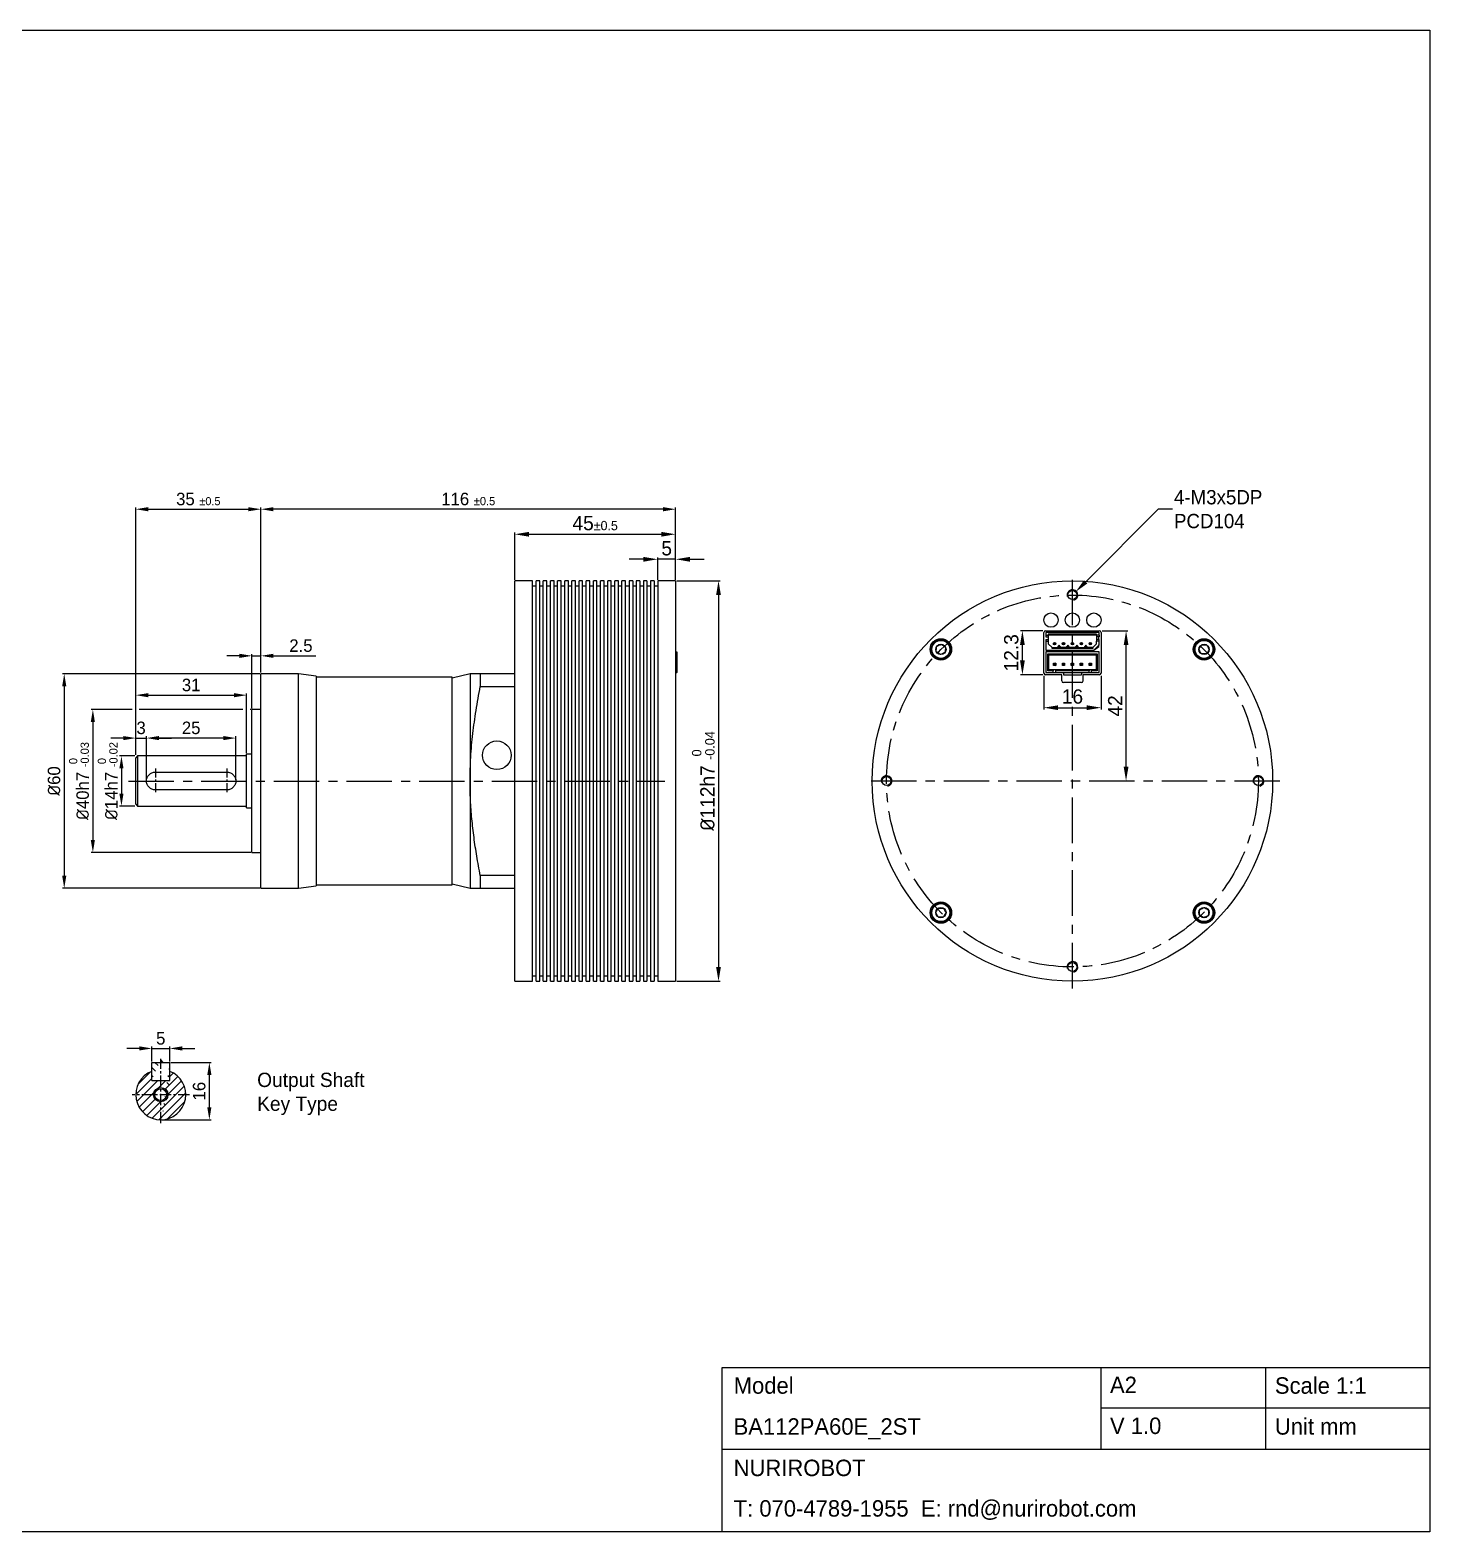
# Model space of a CAD drawing. Header units: millimetres. Extents: x 0 to 594, y 0 to 420.
# Drawn here: x 202.4 to 594, y 0 to 420 of the extents above; entities that cross this region are included whole.
import ezdxf

# ---------------------------------------------------------------- set-up
doc = ezdxf.new("R2010")
doc.units = ezdxf.units.MM
doc.header["$PDSIZE"] = -1
doc.linetypes.add('CENTERX2', pattern=[20.32, 12.7, -2.54, 2.54, -2.54])
doc.layers.add('외형선', color=7, linetype='Continuous', lineweight=25)
for name, color, linetype in [('중심선', 1, 'CENTERX2'), ('치수', 4, 'Continuous'), ('치수선', 3, 'Continuous')]:
    doc.layers.add(name, color=color, linetype=linetype)
doc.styles.add('누리로봇 문자스타일_20230829', font='GOTHIC.TTF')
doc.dimstyles.new('A2기본 치수스타일', dxfattribs={"dimtxt": 4, "dimasz": 4, "dimexe": 0.5, "dimexo": 0.3, "dimgap": 1, "dimtad": 1, "dimtoh": 1, "dimdec": 1, "dimzin": 12, "dimdsep": 46, "dimtxsty": '누리로봇 문자스타일_20230829', "dimcen": 0.09, "dimclrd": 3, "dimclre": 3, "dimclrt": 3, "dimadec": 0, "dimazin": 3, "dimtm": 1e-09, "dimtfac": 1, "dimtdec": 1, "dimtofl": 0, "dimtmove": 0, "dimatfit": 3, "dimfxl": 1, "dimfrac": 2, "dimarcsym": 0})
doc.dimstyles.new('A2지시선 치수스타일', dxfattribs={"dimtxt": 4, "dimasz": 4, "dimexe": 0.5, "dimexo": 0.3, "dimgap": 0.396875, "dimtad": 0, "dimtih": 1, "dimtoh": 1, "dimdec": 1, "dimzin": 12, "dimdsep": 46, "dimtxsty": '누리로봇 문자스타일_20230829', "dimcen": 0.09, "dimclrd": 3, "dimclre": 3, "dimclrt": 3, "dimadec": 0, "dimazin": 3, "dimtm": 1e-09, "dimtfac": 1, "dimtdec": 1, "dimtofl": 0, "dimtmove": 0, "dimatfit": 3, "dimfxl": 1, "dimfrac": 2, "dimarcsym": 0})
doc.dimstyles.new('A3기본 치수스타일', dxfattribs={"dimtxt": 4, "dimasz": 4, "dimexe": 0.5, "dimexo": 0.3, "dimgap": 1, "dimtad": 1, "dimtoh": 1, "dimdec": 1, "dimzin": 12, "dimdsep": 46, "dimtxsty": '누리로봇 문자스타일_20230829', "dimcen": 0.09, "dimclrd": 3, "dimclre": 3, "dimclrt": 3, "dimadec": 0, "dimazin": 3, "dimtm": 1e-09, "dimtfac": 1, "dimtdec": 1, "dimtofl": 0, "dimtmove": 0, "dimatfit": 3, "dimfxl": 1, "dimfrac": 2, "dimarcsym": 0})
doc.dimstyles.new('A3치수선 초과 치수스타일', dxfattribs={"dimtxt": 4, "dimasz": 4, "dimexe": 0.5, "dimexo": 0.3, "dimgap": 1, "dimtad": 1, "dimdec": 1, "dimzin": 12, "dimdsep": 46, "dimtxsty": '누리로봇 문자스타일_20230829', "dimcen": 0.09, "dimclrd": 3, "dimclre": 3, "dimclrt": 3, "dimadec": 0, "dimazin": 3, "dimtm": 1e-09, "dimtfac": 1, "dimtdec": 1, "dimtofl": 0, "dimtmove": 0, "dimatfit": 3, "dimfxl": 1, "dimfrac": 2, "dimarcsym": 0})

# ---------------------------------------------------------------- blocks, each defined once
blk = doc.blocks.new('*D32')
at = {"layer": 'Defpoints', "color": 0}
for p in [(502, 252), (509, 252), (511.18, 210)]:
    blk.add_point(p, dxfattribs=at)
at = {"layer": '치수', "color": 3, "lineweight": -2}
for p, q in [((502.3, 252), (509.5, 252)), ((509, 214), (509, 248)), ((510.88, 210), (508.5, 210))]:
    blk.add_line(p, q, dxfattribs=at)
at = {"layer": '치수', "color": 3}
for points in [[(508.33, 248), (509.67, 248), (509, 252)], [(508.33, 214), (509.67, 214), (509, 210)]]:
    blk.add_solid(points, dxfattribs=at)
at = {"layer": '치수', "color": 3, "insert": (505.95, 231), "char_height": 4, "attachment_point": 5, "rotation": 90, "style": '누리로봇 문자스타일_20230829'}
blk.add_mtext('42', dxfattribs=at)
blk = doc.blocks.new('*D33')
at = {"layer": 'Defpoints', "color": 0}
for p in [(486, 239.7), (502, 239.7), (502, 230.5)]:
    blk.add_point(p, dxfattribs=at)
at = {"layer": '치수', "color": 3, "lineweight": -2}
for p, q in [((486, 239.4), (486, 230)), ((502, 239.4), (502, 230)), ((490, 230.5), (498, 230.5))]:
    blk.add_line(p, q, dxfattribs=at)
at = {"layer": '치수', "color": 3}
for points in [[(490, 231.17), (490, 229.83), (486, 230.5)], [(498, 231.17), (498, 229.83), (502, 230.5)]]:
    blk.add_solid(points, dxfattribs=at)
at = {"layer": '치수', "color": 3, "insert": (494, 233.6), "char_height": 4, "attachment_point": 5, "style": '누리로봇 문자스타일_20230829'}
blk.add_mtext('16', dxfattribs=at)
blk = doc.blocks.new('*D34')
at = {"layer": 'Defpoints', "color": 0}
for p in [(480, 252), (485.98, 252), (486, 239.7)]:
    blk.add_point(p, dxfattribs=at)
at = {"layer": '치수', "color": 3, "lineweight": -2}
for p, q in [((485.68, 252), (479.5, 252)), ((480, 243.7), (480, 248)), ((485.7, 239.7), (479.5, 239.7))]:
    blk.add_line(p, q, dxfattribs=at)
at = {"layer": '치수', "color": 3}
for points in [[(479.33, 248), (480.67, 248), (480, 252)], [(479.33, 243.7), (480.67, 243.7), (480, 239.7)]]:
    blk.add_solid(points, dxfattribs=at)
at = {"layer": '치수', "color": 3, "insert": (476.9, 245.85), "char_height": 4, "attachment_point": 5, "rotation": 90, "style": '누리로봇 문자스타일_20230829'}
blk.add_mtext('12.3', dxfattribs=at)
blk = doc.blocks.new('*D35')
at = {"color": 3, "lineweight": -2}
for p, q in [((518, 286), (497.71, 265.71)), ((522, 286), (518, 286)), ((493.91, 262), (494.09, 262)), ((494, 261.91), (494, 262.09))]:
    blk.add_line(p, q, dxfattribs=at)
at = {"color": 3}
blk.add_solid([(497.24, 266.18), (498.18, 265.24), (494.88, 262.88)], dxfattribs=at)
at = {"layer": 'Defpoints', "color": 0}
for p in [(493.12, 261.12), (494.88, 262.88)]:
    blk.add_point(p, dxfattribs=at)
at = {"color": 3, "insert": (522.4, 286), "char_height": 4, "attachment_point": 4, "style": '누리로봇 문자스타일_20230829'}
blk.add_mtext('{\\fPMingLiU|b0|i0|c129|p0;4-M3x5DP\\PPCD104}', dxfattribs=at)
blk = doc.blocks.new('*D36')
at = {"layer": 'Defpoints', "color": 0}
for p in [(267, 286), (383, 266), (267, 240)]:
    blk.add_point(p, dxfattribs=at)
at = {"layer": '치수', "color": 3, "lineweight": -2}
for p, q in [((267, 240.3), (267, 286.5)), ((379.5, 286), (270.5, 286)), ((383, 266.3), (383, 286.5))]:
    blk.add_line(p, q, dxfattribs=at)
at = {"layer": '치수', "color": 3}
for points in [[(270.5, 286.58), (270.5, 285.42), (267, 286)], [(379.5, 286.58), (379.5, 285.42), (383, 286)]]:
    blk.add_solid(points, dxfattribs=at)
at = {"layer": '치수', "color": 3, "insert": (325, 288.84), "char_height": 3.5, "attachment_point": 5, "style": '누리로봇 문자스타일_20230829'}
blk.add_mtext('116 {\\H0.66x;%%P0.5}', dxfattribs=at)
blk = doc.blocks.new('*D37')
at = {"layer": 'Defpoints', "color": 0}
for p in [(383, 279), (338, 266), (383, 266)]:
    blk.add_point(p, dxfattribs=at)
at = {"layer": '치수', "color": 3, "lineweight": -2}
for p, q in [((338, 266.3), (338, 279.5)), ((342, 279), (379, 279)), ((383, 266.3), (383, 279.5))]:
    blk.add_line(p, q, dxfattribs=at)
at = {"layer": '치수', "color": 3}
for points in [[(342, 279.67), (342, 278.33), (338, 279)], [(379, 279.67), (379, 278.33), (383, 279)]]:
    blk.add_solid(points, dxfattribs=at)
at = {"layer": '치수', "color": 3, "insert": (360.5, 282.1), "char_height": 4, "attachment_point": 5, "style": '누리로봇 문자스타일_20230829'}
blk.add_mtext('45{\\H0.65x;%%P0.5}', dxfattribs=at)
blk = doc.blocks.new('*D38')
at = {"layer": 'Defpoints', "color": 0}
for p in [(378, 272), (378, 266), (383, 266)]:
    blk.add_point(p, dxfattribs=at)
at = {"layer": '치수', "color": 3, "lineweight": -2}
for p, q in [((374, 272), (370, 272)), ((378, 266.3), (378, 272.5)), ((383, 272), (378, 272)), ((383, 266.3), (383, 272.5)), ((387, 272), (391, 272))]:
    blk.add_line(p, q, dxfattribs=at)
at = {"layer": '치수', "color": 3}
for points in [[(374, 272.67), (374, 271.33), (378, 272)], [(387, 272.67), (387, 271.33), (383, 272)]]:
    blk.add_solid(points, dxfattribs=at)
at = {"layer": '치수', "color": 3, "insert": (380.5, 275.05), "char_height": 4, "attachment_point": 5, "style": '누리로봇 문자스타일_20230829'}
blk.add_mtext('5', dxfattribs=at)
blk = doc.blocks.new('*D39')
at = {"color": 3, "lineweight": -2}
for p, q in [((383.3, 266), (395.5, 266)), ((395, 262), (395, 158)), ((383.3, 154), (395.5, 154))]:
    blk.add_line(p, q, dxfattribs=at)
at = {"color": 3}
for points in [[(394.33, 262), (395.67, 262), (395, 266)], [(394.33, 158), (395.67, 158), (395, 154)]]:
    blk.add_solid(points, dxfattribs=at)
at = {"layer": 'Defpoints', "color": 0}
for p in [(383, 266), (383, 154), (395, 154)]:
    blk.add_point(p, dxfattribs=at)
at = {"color": 3, "insert": (390.74, 210), "char_height": 4, "attachment_point": 5, "rotation": 90, "style": '누리로봇 문자스타일_20230829'}
blk.add_mtext('{\\fISOCPEUR|b0|i0|c0|p34;%%C}112h7 {\\H0.66x;\\S 0^ -0.04;}', dxfattribs=at)
blk = doc.blocks.new('*D52')
at = {"layer": 'Defpoints', "color": 0}
for p in [(267, 286), (267, 240), (232, 217)]:
    blk.add_point(p, dxfattribs=at)
at = {"layer": '치수', "color": 3, "lineweight": -2}
for p, q in [((232, 217.3), (232, 286.5)), ((235.5, 286), (263.5, 286)), ((267, 240.3), (267, 286.5))]:
    blk.add_line(p, q, dxfattribs=at)
at = {"layer": '치수', "color": 3}
for points in [[(235.5, 286.58), (235.5, 285.42), (232, 286)], [(263.5, 286.58), (263.5, 285.42), (267, 286)]]:
    blk.add_solid(points, dxfattribs=at)
at = {"layer": '치수', "color": 3, "insert": (249.5, 288.84), "char_height": 3.5, "attachment_point": 5, "style": '누리로봇 문자스타일_20230829'}
blk.add_mtext('35 {\\H0.65x;%%P0.5}', dxfattribs=at)
blk = doc.blocks.new('*D48')
at = {"layer": 'Defpoints', "color": 0}
for p in [(241.5, 135.21), (236.5, 131.27), (241.5, 131.27)]:
    blk.add_point(p, dxfattribs=at)
at = {"layer": '치수선', "color": 3, "lineweight": -2}
for p, q in [((233, 135.21), (229.5, 135.21)), ((236.5, 131.57), (236.5, 135.71)), ((236.5, 135.21), (241.5, 135.21)), ((241.5, 131.57), (241.5, 135.71)), ((245, 135.21), (248.5, 135.21))]:
    blk.add_line(p, q, dxfattribs=at)
at = {"layer": '치수선', "color": 3}
for points in [[(233, 135.8), (233, 134.63), (236.5, 135.21)], [(245, 135.8), (245, 134.63), (241.5, 135.21)]]:
    blk.add_solid(points, dxfattribs=at)
at = {"layer": '치수선', "color": 3, "insert": (239, 138.01), "char_height": 3.5, "attachment_point": 5, "style": '누리로봇 문자스타일_20230829'}
blk.add_mtext('5', dxfattribs=at)
blk = doc.blocks.new('*D49')
at = {"layer": 'Defpoints', "color": 0}
for p in [(241.5, 131.27), (252.59, 131.27), (239, 115.27)]:
    blk.add_point(p, dxfattribs=at)
at = {"layer": '치수선', "color": 3, "lineweight": -2}
for p, q in [((241.8, 131.27), (253.09, 131.27)), ((252.59, 118.77), (252.59, 127.77)), ((239.3, 115.27), (253.09, 115.27))]:
    blk.add_line(p, q, dxfattribs=at)
at = {"layer": '치수선', "color": 3}
for points in [[(252, 127.77), (253.17, 127.77), (252.59, 131.27)], [(252, 118.77), (253.17, 118.77), (252.59, 115.27)]]:
    blk.add_solid(points, dxfattribs=at)
at = {"layer": '치수선', "color": 3, "insert": (249.75, 123.27), "char_height": 3.5, "attachment_point": 5, "rotation": 90, "style": '누리로봇 문자스타일_20230829'}
blk.add_mtext('16', dxfattribs=at)
blk = doc.blocks.new('*D53')
at = {"layer": 'Defpoints', "color": 0}
for p in [(232, 217), (228, 203), (232, 203)]:
    blk.add_point(p, dxfattribs=at)
at = {"layer": '치수선', "color": 3, "lineweight": -2}
for p, q in [((231.7, 217), (227.5, 217)), ((228, 213.5), (228, 206.5)), ((231.7, 203), (227.5, 203))]:
    blk.add_line(p, q, dxfattribs=at)
at = {"layer": '치수선', "color": 3}
for points in [[(227.42, 213.5), (228.58, 213.5), (228, 217)], [(227.42, 206.5), (228.58, 206.5), (228, 203)]]:
    blk.add_solid(points, dxfattribs=at)
at = {"layer": '치수선', "color": 3, "insert": (224.14, 210), "char_height": 3.5, "attachment_point": 5, "rotation": 90, "style": '누리로봇 문자스타일_20230829'}
blk.add_mtext('{\\fISOCPEUR|b0|i0|c0|p34;%%C}14h7 {\\H0.66x;\\S 0^ -0.02;}', dxfattribs=at)
blk = doc.blocks.new('*D54')
at = {"layer": 'Defpoints', "color": 0}
for p in [(264.5, 230), (220, 190), (264.5, 190)]:
    blk.add_point(p, dxfattribs=at)
at = {"layer": '치수선', "color": 3, "lineweight": -2}
for p, q in [((231, 230), (219.5, 230)), ((262, 230), (233, 230)), ((264.2, 230), (264, 230)), ((220, 226.5), (220, 193.5)), ((264.2, 190), (219.5, 190))]:
    blk.add_line(p, q, dxfattribs=at)
at = {"layer": '치수선', "color": 3}
for points in [[(219.42, 226.5), (220.58, 226.5), (220, 230)], [(219.42, 193.5), (220.58, 193.5), (220, 190)]]:
    blk.add_solid(points, dxfattribs=at)
at = {"layer": '치수선', "color": 3, "insert": (216.14, 210), "char_height": 3.5, "attachment_point": 5, "rotation": 90, "style": '누리로봇 문자스타일_20230829'}
blk.add_mtext('{\\fISOCPEUR|b0|i0|c0|p34;%%C}40h7 {\\H0.66x;\\S 0^ -0.03;}', dxfattribs=at)
blk = doc.blocks.new('*D55')
at = {"layer": 'Defpoints', "color": 0}
for p in [(267, 240), (212, 180), (267, 180)]:
    blk.add_point(p, dxfattribs=at)
at = {"layer": '치수선', "color": 3, "lineweight": -2}
for p, q in [((266.7, 240), (211.5, 240)), ((212, 236.5), (212, 183.5)), ((266.7, 180), (211.5, 180))]:
    blk.add_line(p, q, dxfattribs=at)
at = {"layer": '치수선', "color": 3}
for points in [[(211.42, 236.5), (212.58, 236.5), (212, 240)], [(211.42, 183.5), (212.58, 183.5), (212, 180)]]:
    blk.add_solid(points, dxfattribs=at)
at = {"layer": '치수선', "color": 3, "insert": (209.16, 210), "char_height": 3.5, "attachment_point": 5, "rotation": 90, "style": '누리로봇 문자스타일_20230829'}
blk.add_mtext('{\\fISOCPEUR|b0|i0|c0|p34;%%C}60', dxfattribs=at)
blk = doc.blocks.new('*D50')
at = {"layer": 'Defpoints', "color": 0}
for p in [(235, 222), (235, 210), (260, 210)]:
    blk.add_point(p, dxfattribs=at)
at = {"layer": '치수', "color": 3, "lineweight": -2}
for p, q in [((235, 210.3), (235, 222.5)), ((256.5, 222), (238.5, 222)), ((260, 210.3), (260, 222.5))]:
    blk.add_line(p, q, dxfattribs=at)
at = {"layer": '치수', "color": 3}
for points in [[(238.5, 222.58), (238.5, 221.42), (235, 222)], [(256.5, 222.58), (256.5, 221.42), (260, 222)]]:
    blk.add_solid(points, dxfattribs=at)
at = {"layer": '치수', "color": 3, "insert": (247.5, 224.84), "char_height": 3.5, "attachment_point": 5, "style": '누리로봇 문자스타일_20230829'}
blk.add_mtext('25', dxfattribs=at)
blk = doc.blocks.new('*D56')
at = {"layer": 'Defpoints', "color": 0}
for p in [(263, 234), (232, 217), (263, 217.5)]:
    blk.add_point(p, dxfattribs=at)
at = {"layer": '치수', "color": 3, "lineweight": -2}
for p, q in [((232, 217.3), (232, 234.5)), ((235.5, 234), (259.5, 234)), ((263, 217.8), (263, 234.5))]:
    blk.add_line(p, q, dxfattribs=at)
at = {"layer": '치수', "color": 3}
for points in [[(235.5, 234.58), (235.5, 233.42), (232, 234)], [(259.5, 234.58), (259.5, 233.42), (263, 234)]]:
    blk.add_solid(points, dxfattribs=at)
at = {"layer": '치수', "color": 3, "insert": (247.5, 236.84), "char_height": 3.5, "attachment_point": 5, "style": '누리로봇 문자스타일_20230829'}
blk.add_mtext('31', dxfattribs=at)
blk = doc.blocks.new('*D51')
at = {"layer": 'Defpoints', "color": 0}
for p in [(235, 222), (232, 217), (235, 210)]:
    blk.add_point(p, dxfattribs=at)
at = {"layer": '치수', "color": 3, "lineweight": -2}
for p, q in [((228.5, 222), (225, 222)), ((232, 217.3), (232, 222.5)), ((232, 222), (235, 222)), ((235, 210.3), (235, 222.5)), ((238.5, 222), (242, 222))]:
    blk.add_line(p, q, dxfattribs=at)
at = {"layer": '치수', "color": 3}
for points in [[(228.5, 222.58), (228.5, 221.42), (232, 222)], [(238.5, 222.58), (238.5, 221.42), (235, 222)]]:
    blk.add_solid(points, dxfattribs=at)
at = {"layer": '치수', "color": 3, "insert": (233.5, 224.84), "char_height": 3.5, "attachment_point": 5, "style": '누리로봇 문자스타일_20230829'}
blk.add_mtext('3', dxfattribs=at)
blk = doc.blocks.new('*D58')
at = {"layer": 'Defpoints', "color": 0}
for p in [(267, 245), (267, 240), (264.5, 230)]:
    blk.add_point(p, dxfattribs=at)
at = {"layer": '치수', "color": 3, "lineweight": -2}
for p, q in [((261, 245), (257.5, 245)), ((264.5, 230.3), (264.5, 245.5)), ((264.5, 245), (267, 245)), ((267, 240.3), (267, 245.5)), ((270.5, 245), (282.39, 245))]:
    blk.add_line(p, q, dxfattribs=at)
at = {"layer": '치수', "color": 3}
for points in [[(261, 245.58), (261, 244.42), (264.5, 245)], [(270.5, 245.58), (270.5, 244.42), (267, 245)]]:
    blk.add_solid(points, dxfattribs=at)
at = {"layer": '치수', "color": 3, "insert": (278.2, 247.84), "char_height": 3.5, "attachment_point": 5, "style": '누리로봇 문자스타일_20230829'}
blk.add_mtext('2.5', dxfattribs=at)

msp = doc.modelspace()

# ---------------------------------------------------------------- hatches: boundary and pattern name
h = msp.add_hatch()
h.set_pattern_fill('ANSI31', color=256, scale=0.5, angle=90)
h.set_pattern_definition([(135, (82, 44.1771), (-1.122532, -1.122532), [])])
edge = h.paths.add_edge_path()
edge.add_line((236.5, 131.27), (241.5, 131.27))
edge.add_line((239, 114.27), (239, 132.27))
edge.add_line((236.5, 126.27), (241.5, 126.27))
edge.add_line((241.5, 126.27), (241.5, 131.27))
edge = h.paths.add_edge_path()
edge.add_line((236.5, 131.27), (241.5, 131.27))
edge.add_line((236.5, 126.27), (236.5, 131.27))
edge.add_line((236.5, 126.27), (241.5, 126.27))
edge.add_line((239, 114.27), (239, 132.27))
h = msp.add_hatch()
h.set_pattern_fill('ANSI31', color=256, scale=0.5)
h.set_pattern_definition([(45, (82, 44.1771), (-1.122532, 1.122532), [])])
h.paths.add_polyline_path([(241.5, 128.8), (241.5, 126.27), (239, 126.27), (239, 124.27, -0.414214), (241, 122.27), (246, 122.27, 0.310868)])
h.paths.add_polyline_path([(239, 126.27), (236.5, 126.27), (236.5, 128.8, 0.310868), (232, 122.27), (237, 122.27, -0.414214), (239, 124.27)])
h.paths.add_polyline_path([(239, 120.27, -0.414214), (237, 122.27), (232, 122.27, 0.414214), (239, 115.27)])
h.paths.add_polyline_path([(246, 122.27), (241, 122.27, -0.414214), (239, 120.27), (239, 115.27, 0.414214)])

# ---------------------------------------------------------------- linework, layer by layer
for p, q in [((494.12, 242.6), (493.88, 242.6)), ((236.5, 126.27), (236.5, 131.27)), ((236.5, 131.27), (241.5, 131.27)), ((241.5, 126.27), (241.5, 131.27)), ((236.5, 126.27), (241.5, 126.27))]:
    msp.add_line(p, q)
at = {"lineweight": -3}
msp.add_line((501.94, 46.03), (501.94, 23.17), dxfattribs=at)
at = {"lineweight": -3, "ltscale": 3}
for p, q in [((547.97, 46.03), (547.97, 23.17)), ((501.94, 34.68), (594, 34.68)), ((501.94, 34.68), (594, 34.68)), ((396, 23.17), (594, 23.17)), ((396, 23.17), (594, 23.17))]:
    msp.add_line(p, q, dxfattribs=at)
msp.add_lwpolyline([(0, 420), (594, 420), (594, 0), (0, 0)], close=True)
msp.add_lwpolyline([(396, 0), (396, 46.03), (594, 46.03), (594, 0)], close=True, dxfattribs=at)
msp.add_lwpolyline([(396, 0), (396, 46.03), (594, 46.03), (594, 0)], close=True, dxfattribs=at)
msp.add_circle((239, 122.27), 2)
for centre, radius, start, end in [((494, 262), 1.5, 285, 195), ((442, 210), 1.5, 285, 195), ((546, 210), 1.5, 285, 195), ((494, 158), 1.5, 285, 195), ((239, 122.27), 7, 110.9248, 69.0752)]:
    msp.add_arc(centre, radius, start, end)
at = {"layer": '외형선', "linetype": 'Continuous', "lineweight": 25}
for p, q in [((343, 266), (338, 266)), ((338, 154), (338, 266)), ((343, 154), (343, 266)), ((345, 266), (344, 266)), ((344, 154), (344, 266)), ((345, 154), (345, 266)), ((347, 266), (346, 266)), ((346, 154), (346, 266)), ((347, 154), (347, 266)), ((349, 266), (348, 266)), ((348, 154), (348, 266)), ((349, 154), (349, 266)), ((351, 266), (350, 266)), ((350, 154), (350, 266)), ((351, 154), (351, 266)), ((353, 266), (352, 266)), ((352, 154), (352, 266)), ((353, 154), (353, 266)), ((355, 266), (354, 266)), ((354, 154), (354, 266)), ((355, 154), (355, 266)), ((357, 266), (356, 266)), ((356, 154), (356, 266)), ((357, 154), (357, 266)), ((359, 266), (358, 266)), ((358, 154), (358, 266)), ((359, 154), (359, 266)), ((361, 266), (360, 266)), ((360, 154), (360, 266)), ((361, 154), (361, 266)), ((363, 266), (362, 266)), ((362, 154), (362, 266)), ((363, 154), (363, 266)), ((365, 266), (364, 266)), ((364, 154), (364, 266)), ((365, 154), (365, 266)), ((367, 266), (366, 266)), ((366, 154), (366, 266)), ((367, 154), (367, 266)), ((369, 266), (368, 266)), ((368, 154), (368, 266)), ((369, 154), (369, 266)), ((371, 266), (370, 266)), ((370, 266), (370, 154)), ((371, 266), (371, 154)), ((373, 266), (372, 266)), ((372, 266), (372, 154)), ((373, 266), (373, 154)), ((375, 266), (374, 266)), ((374, 266), (374, 154)), ((375, 266), (375, 154)), ((377, 266), (376, 266)), ((376, 266), (376, 154)), ((377, 266), (377, 154)), ((383, 266), (378, 266)), ((378, 266), (378, 154)), ((383, 266), (383, 154)), ((344, 264.5), (343, 264.5)), ((346, 264.5), (345, 264.5)), ((348, 264.5), (347, 264.5)), ((350, 264.5), (349, 264.5)), ((352, 264.5), (351, 264.5)), ((354, 264.5), (353, 264.5)), ((356, 264.5), (355, 264.5)), ((358, 264.5), (357, 264.5)), ((360, 264.5), (359, 264.5)), ((362, 264.5), (361, 264.5)), ((364, 264.5), (363, 264.5)), ((366, 264.5), (365, 264.5)), ((368, 264.5), (367, 264.5)), ((370, 264.5), (369, 264.5)), ((372, 264.5), (371, 264.5)), ((374, 264.5), (373, 264.5)), ((376, 264.5), (375, 264.5)), ((378, 264.5), (377, 264.5)), ((486, 240.2), (486, 251.5)), ((486.5, 252), (501.5, 252)), ((486.55, 251.5), (486.55, 250.78)), ((501.45, 251.5), (486.55, 251.5)), ((486.55, 250.78), (487.25, 250.78)), ((486.55, 250.78), (486.55, 250.31)), ((486.55, 250.31), (487.25, 250.31)), ((486.55, 249.61), (486.55, 246.6)), ((486.55, 249.61), (487.25, 249.61)), ((486.55, 249.13), (487.25, 249.13)), ((500.75, 251.05), (487.25, 251.05)), ((487.25, 251.05), (487.25, 250.78)), ((500.75, 250.8), (487.25, 250.8)), ((487.25, 250.78), (487.25, 250.31)), ((487.25, 250.31), (487.25, 249.61)), ((487.25, 249.61), (487.25, 248.39)), ((487.25, 248.39), (488.34, 247.3)), ((489, 248.77), (489, 248.42)), ((490.25, 248), (489.75, 247.3)), ((490.75, 247.3), (490.25, 248)), ((491.5, 248.07), (491.5, 248.41)), ((492.75, 248), (492.25, 247.3)), ((493.25, 247.3), (492.75, 248)), ((495.25, 248), (494.75, 247.3)), ((495.75, 247.3), (495.25, 248)), ((497.75, 248), (497.25, 247.3)), ((498.25, 247.3), (497.75, 248)), ((499, 248.07), (499, 248.41)), ((499.66, 247.3), (500.75, 248.39)), ((499.95, 246.6), (501.45, 248.1)), ((500.75, 250.78), (500.75, 251.05)), ((501.45, 250.78), (500.75, 250.78)), ((500.75, 250.78), (500.75, 250.31)), ((501.45, 250.31), (500.75, 250.31)), ((500.75, 250.31), (500.75, 249.61)), ((500.75, 249.61), (500.75, 249.13)), ((501.45, 249.61), (500.75, 249.61)), ((500.75, 248.39), (500.75, 249.13)), ((501.45, 249.13), (500.75, 249.13)), ((501.4, 249.61), (501.4, 250.31)), ((501.4, 247.6), (501.4, 248.05)), ((501.45, 250.78), (501.45, 251.5)), ((501.45, 250.78), (501.45, 250.31)), ((501.45, 248.1), (501.45, 249.61)), ((502, 251.5), (502, 240.2)), ((383, 246.1), (383.3, 246.1)), ((383.3, 246.1), (383.3, 240.3)), ((486.55, 246.6), (500, 246.6)), ((486.55, 246.1), (486.55, 240.3)), ((501.45, 246.1), (486.55, 246.1)), ((487.1, 245.55), (500.9, 245.55)), ((487.1, 240.85), (487.1, 245.55)), ((487.35, 245.3), (487.1, 245.55)), ((487.35, 245.3), (500.65, 245.3)), ((487.35, 241.1), (487.35, 245.3)), ((488.34, 247.3), (489.75, 247.3)), ((488.34, 247.05), (488.34, 247.3)), ((499.66, 247.05), (488.34, 247.05)), ((494.75, 247.3), (489.75, 247.3)), ((495.75, 247.3), (494.75, 247.3)), ((495.75, 247.3), (497.25, 247.3)), ((499.66, 247.3), (497.25, 247.3)), ((499.66, 247.3), (499.66, 247.05)), ((500, 246.6), (501.4, 247.6)), ((500.65, 245.3), (500.9, 245.55)), ((500.65, 245.3), (500.65, 241.1)), ((500.9, 245.55), (500.9, 240.85)), ((501.45, 240.3), (501.45, 246.1)), ((277.5, 240), (267, 240)), ((267, 180), (267, 240)), ((282.5, 239.3), (277.5, 240)), ((277.5, 180), (277.5, 240)), ((325.5, 240), (320.5, 238.75)), ((325.5, 240), (325.5, 180)), ((328.36, 240), (328.36, 236.46)), ((338, 240), (328.36, 240)), ((383, 240.3), (383.3, 240.3)), ((383.3, 240.3), (383, 240.2)), ((491, 239.7), (486.5, 239.7)), ((486.55, 240.3), (491.5, 240.3)), ((487.35, 241.1), (487.1, 240.85)), ((488.65, 240.85), (487.1, 240.85)), ((500.65, 241.1), (487.35, 241.1)), ((488.65, 241.1), (488.65, 240.85)), ((488.65, 240.3), (488.65, 240.85)), ((488.68, 242.28), (488.68, 242.92)), ((488.68, 242.92), (488.88, 242.72)), ((488.68, 242.92), (489.32, 242.92)), ((488.88, 242.48), (488.68, 242.28)), ((489.32, 242.28), (488.68, 242.28)), ((488.88, 242.72), (488.88, 242.48)), ((489.12, 242.72), (488.88, 242.72)), ((488.88, 242.48), (489.12, 242.48)), ((489.32, 242.92), (489.12, 242.72)), ((489.12, 242.48), (489.12, 242.72)), ((489.12, 242.48), (489.32, 242.28)), ((489.32, 242.92), (489.32, 242.28)), ((489.35, 240.85), (489.35, 241.1)), ((498.65, 240.85), (489.35, 240.85)), ((489.35, 240.3), (489.35, 240.85)), ((491, 238), (491, 239.7)), ((491.18, 242.28), (491.18, 242.92)), ((491.18, 242.92), (491.38, 242.72)), ((491.18, 242.92), (491.82, 242.92)), ((491.38, 242.48), (491.18, 242.28)), ((491.82, 242.28), (491.18, 242.28)), ((491.38, 242.72), (491.38, 242.48)), ((491.62, 242.72), (491.38, 242.72)), ((491.38, 242.48), (491.62, 242.48)), ((491.5, 240.3), (496.5, 240.3)), ((491.5, 240.3), (491.5, 239.71)), ((491.5, 239.71), (496.5, 239.71)), ((491.82, 242.92), (491.62, 242.72)), ((491.62, 242.48), (491.62, 242.72)), ((491.62, 242.48), (491.82, 242.28)), ((491.82, 242.92), (491.82, 242.28)), ((493.68, 242.28), (493.68, 242.92)), ((493.68, 242.92), (493.88, 242.72)), ((493.68, 242.92), (494.32, 242.92)), ((493.88, 242.48), (493.68, 242.28)), ((494.32, 242.28), (493.68, 242.28)), ((493.88, 242.72), (493.88, 242.48)), ((494.12, 242.72), (493.88, 242.72)), ((493.88, 242.48), (494.12, 242.48)), ((494.32, 242.92), (494.12, 242.72)), ((494.12, 242.48), (494.12, 242.72)), ((494.12, 242.48), (494.32, 242.28)), ((494.32, 242.92), (494.32, 242.28)), ((496.18, 242.28), (496.18, 242.92)), ((496.18, 242.92), (496.38, 242.72)), ((496.18, 242.92), (496.82, 242.92)), ((496.38, 242.48), (496.18, 242.28)), ((496.82, 242.28), (496.18, 242.28)), ((496.38, 242.72), (496.38, 242.48)), ((496.62, 242.72), (496.38, 242.72)), ((496.38, 242.48), (496.62, 242.48)), ((496.5, 240.3), (498.65, 240.3)), ((496.5, 240.3), (496.5, 239.71)), ((496.82, 242.92), (496.62, 242.72)), ((496.62, 242.48), (496.62, 242.72)), ((496.62, 242.48), (496.82, 242.28)), ((496.82, 242.92), (496.82, 242.28)), ((497, 238), (497, 239.7)), ((501.5, 239.7), (497, 239.7)), ((498.65, 241.1), (498.65, 240.85)), ((498.65, 240.3), (498.65, 240.85)), ((498.65, 240.3), (499.35, 240.3)), ((498.68, 242.92), (499.32, 242.92)), ((498.68, 242.92), (498.88, 242.72)), ((498.68, 242.28), (498.68, 242.92)), ((498.88, 242.48), (498.68, 242.28)), ((499.32, 242.28), (498.68, 242.28)), ((499.12, 242.72), (498.88, 242.72)), ((498.88, 242.72), (498.88, 242.48)), ((498.88, 242.48), (499.12, 242.48)), ((499.32, 242.92), (499.12, 242.72)), ((499.12, 242.48), (499.12, 242.72)), ((499.12, 242.48), (499.32, 242.28)), ((499.32, 242.92), (499.32, 242.28)), ((499.35, 240.3), (499.35, 241.1)), ((500.9, 240.85), (499.35, 240.85)), ((499.35, 240.3), (501.45, 240.3)), ((500.65, 241.1), (500.9, 240.85)), ((282.5, 239.3), (282.5, 180.7)), ((320.5, 239), (282.5, 239)), ((320.5, 181), (320.5, 239)), ((328.36, 236.46), (338, 236.46)), ((496.5, 237.5), (491.5, 237.5)), ((267, 230), (264.5, 230)), ((264.5, 190), (264.5, 230)), ((232.5, 217), (232, 216.5)), ((232, 203.5), (232, 216.5)), ((263, 217), (232.5, 217)), ((232.5, 217), (232.5, 203)), ((264.5, 217.5), (263, 217.5)), ((263, 202.5), (263, 217.5)), ((237.5, 212.5), (257.5, 212.5)), ((257.5, 207.5), (237.5, 207.5)), ((232, 203.5), (232.5, 203)), ((232.5, 203), (263, 203)), ((263, 202.5), (264.5, 202.5)), ((264.5, 190), (267, 190)), ((277.5, 180), (282.5, 180.7)), ((282.5, 181), (320.5, 181)), ((320.5, 181.25), (325.5, 180)), ((338, 183.54), (328.36, 183.54)), ((328.36, 183.54), (328.36, 180)), ((267, 180), (277.5, 180)), ((328.36, 180), (338, 180)), ((343, 155.5), (344, 155.5)), ((345, 155.5), (346, 155.5)), ((347, 155.5), (348, 155.5)), ((349, 155.5), (350, 155.5)), ((351, 155.5), (352, 155.5)), ((353, 155.5), (354, 155.5)), ((355, 155.5), (356, 155.5)), ((357, 155.5), (358, 155.5)), ((359, 155.5), (360, 155.5)), ((361, 155.5), (362, 155.5)), ((363, 155.5), (364, 155.5)), ((365, 155.5), (366, 155.5)), ((367, 155.5), (368, 155.5)), ((369, 155.5), (370, 155.5)), ((371, 155.5), (372, 155.5)), ((373, 155.5), (374, 155.5)), ((375, 155.5), (376, 155.5)), ((377, 155.5), (378, 155.5)), ((338, 154), (343, 154)), ((344, 154), (345, 154)), ((346, 154), (347, 154)), ((348, 154), (349, 154)), ((350, 154), (351, 154)), ((352, 154), (353, 154)), ((354, 154), (355, 154)), ((356, 154), (357, 154)), ((358, 154), (359, 154)), ((360, 154), (361, 154)), ((362, 154), (363, 154)), ((364, 154), (365, 154)), ((366, 154), (367, 154)), ((368, 154), (369, 154)), ((370, 154), (371, 154)), ((372, 154), (373, 154)), ((374, 154), (375, 154)), ((376, 154), (377, 154)), ((378, 154), (383, 154))]:
    msp.add_line(p, q, dxfattribs=at)
at = {"layer": '외형선', "linetype": 'Continuous', "lineweight": 25, "flags": 128}
for points in [[(489, 248.07), (489, 248.13), (489, 248.17), (489, 248.22), (489, 248.28), (489, 248.35), (489, 248.41)], [(491.5, 248.77), (491.5, 248.49), (491.5, 248.42)], [(494, 248.77), (494, 248.76), (494, 248.71), (494, 248.67), (494, 248.56), (494, 248.49), (494, 248.42)], [(494, 248.07), (494, 248.08), (494, 248.35), (494, 248.41)], [(496.5, 248.77), (496.5, 248.67), (496.5, 248.62), (496.5, 248.56), (496.5, 248.42)], [(496.5, 248.07), (496.5, 248.13), (496.5, 248.17), (496.5, 248.22), (496.5, 248.28), (496.5, 248.35), (496.5, 248.41)], [(499, 248.77), (499, 248.49), (499, 248.42)]]:
    msp.add_lwpolyline(points, dxfattribs=at)
at = {"layer": '외형선', "linetype": 'Continuous', "lineweight": 25}
for centre, radius in [((494, 210), 56), ((494, 262), 1.25), ((487.99, 255), 2), ((493.99, 255), 2), ((499.99, 255), 2), ((457.2, 246.8), 3), ((457.2, 246.8), 2.75), ((457.2, 246.8), 2.5), ((457.2, 246.8), 1.44), ((489, 248.42), 0.35), ((489, 248.42), 0.005), ((491.5, 248.42), 0.35), ((491.5, 248.42), 0.005), ((494, 248.42), 0.35), ((494, 248.42), 0.005), ((496.5, 248.42), 0.35), ((496.5, 248.42), 0.005), ((499, 248.42), 0.35), ((499, 248.42), 0.005), ((530.8, 246.8), 3), ((530.8, 246.8), 2.75), ((530.8, 246.8), 2.5), ((530.8, 246.8), 1.44), ((333, 217.2), 4), ((442, 210), 1.25), ((546, 210), 1.25), ((457.2, 173.2), 3), ((457.2, 173.2), 2.75), ((457.2, 173.2), 2.5), ((457.2, 173.2), 1.44), ((530.8, 173.2), 3), ((530.8, 173.2), 2.75), ((530.8, 173.2), 2.5), ((530.8, 173.2), 1.44), ((494, 158), 1.25), ((239, 122.26), 1.65)]:
    msp.add_circle(centre, radius, dxfattribs=at)
for centre, start, end in [((486.5, 251.5), 90, 180), ((501.5, 251.5), 360, 90), ((486.5, 240.2), 180, 270), ((501.5, 240.2), 270, 0), ((491.5, 238), 180, 270), ((496.5, 238), 270, 0)]:
    msp.add_arc(centre, 0.5, start, end, dxfattribs=at)
for points, knots in [([(455.99, 247.59), (456.22, 247.71), (456.64, 247.93), (457.07, 248.15), (457.27, 248.25)], [0, 0, 0, 0, 0.534625, 1, 1, 1, 1]), ([(457.27, 248.25), (457.42, 248.15), (457.76, 247.93), (458.18, 247.65), (458.43, 247.49), (458.48, 247.46)], [0, 0, 0, 0, 0.366242, 0.87108, 1, 1, 1, 1]), ([(529.36, 246.88), (529.4, 246.93), (529.56, 247.18), (529.83, 247.6), (530.06, 247.95), (530.15, 248.09)], [0, 0, 0, 0, 0.12892, 0.633758, 1, 1, 1, 1]), ([(530.15, 248.09), (530.41, 248.08), (530.89, 248.05), (531.37, 248.03), (531.59, 248.01)], [0, 0, 0, 0, 0.534624, 1, 1, 1, 1]), ([(531.59, 248.01), (531.71, 247.78), (531.93, 247.36), (532.15, 246.93), (532.25, 246.73)], [0, 0, 0, 0, 0.534625, 1, 1, 1, 1]), ([(455.91, 246.15), (455.92, 246.41), (455.95, 246.89), (455.97, 247.37), (455.99, 247.59)], [0, 0, 0, 0, 0.534624, 1, 1, 1, 1]), ([(457.12, 245.36), (457.07, 245.4), (456.82, 245.56), (456.4, 245.83), (456.05, 246.06), (455.91, 246.15)], [0, 0, 0, 0, 0.12892, 0.633758, 1, 1, 1, 1]), ([(458.41, 246.02), (458.18, 245.9), (457.75, 245.68), (457.32, 245.46), (457.12, 245.36)], [0, 0, 0, 0, 0.534625, 1, 1, 1, 1]), ([(458.48, 247.46), (458.47, 247.2), (458.44, 246.72), (458.42, 246.24), (458.41, 246.02)], [0, 0, 0, 0, 0.534624, 1, 1, 1, 1]), ([(530.02, 245.59), (529.9, 245.82), (529.68, 246.25), (529.46, 246.68), (529.36, 246.88)], [0, 0, 0, 0, 0.534625, 1, 1, 1, 1]), ([(531.46, 245.52), (531.2, 245.53), (530.72, 245.56), (530.24, 245.58), (530.02, 245.59)], [0, 0, 0, 0, 0.534624, 1, 1, 1, 1]), ([(532.25, 246.73), (532.15, 246.58), (531.93, 246.24), (531.65, 245.82), (531.49, 245.57), (531.46, 245.52)], [0, 0, 0, 0, 0.366242, 0.87108, 1, 1, 1, 1]), ([(328.36, 240), (328.02, 240), (327.38, 240), (326.59, 240), (325.98, 240), (325.58, 240), (325.53, 240), (325.5, 240)], [0, 0, 0, 0, 0.208562, 0.405083, 0.600917, 0.800102, 1, 1, 1, 1]), ([(325.5, 210), (325.54, 212.22), (325.62, 216.67), (326.25, 223.23), (327.15, 229.83), (327.95, 234.2), (328.36, 236.46)], [0, 0, 0, 0, 0.250376, 0.500066, 0.7412917, 1, 1, 1, 1]), ([(235, 210), (235.01, 210.17), (235.03, 210.5), (235.23, 211.12), (235.69, 211.81), (236.38, 212.27), (237, 212.47), (237.33, 212.49), (237.5, 212.5)], [0, 0, 0, 0, 0.125491, 0.250539, 0.500107, 0.749207, 0.873922, 1, 1, 1, 1]), ([(237.5, 207.5), (237.34, 207.51), (237, 207.53), (236.38, 207.73), (235.69, 208.19), (235.23, 208.88), (235.03, 209.51), (235.01, 209.84), (235, 210)], [0, 0, 0, 0, 0.124839, 0.250853, 0.500367, 0.749618, 0.875158, 1, 1, 1, 1]), ([(257.5, 212.5), (257.66, 212.49), (258, 212.47), (258.62, 212.27), (259.31, 211.81), (259.77, 211.12), (259.97, 210.49), (259.99, 210.16), (260, 210)], [0, 0, 0, 0, 0.124839, 0.250853, 0.500368, 0.749619, 0.875158, 1, 1, 1, 1]), ([(260, 210), (259.99, 209.83), (259.97, 209.5), (259.77, 208.88), (259.31, 208.19), (258.62, 207.73), (258, 207.53), (257.67, 207.51), (257.5, 207.5)], [0, 0, 0, 0, 0.12549, 0.250539, 0.500107, 0.749209, 0.873922, 1, 1, 1, 1]), ([(328.36, 183.54), (328.02, 185.37), (327.38, 188.91), (326.59, 194.19), (325.98, 199.41), (325.58, 204.68), (325.53, 208.22), (325.5, 210)], [0, 0, 0, 0, 0.208562, 0.405083, 0.600917, 0.800102, 1, 1, 1, 1]), ([(325.5, 180), (325.54, 180), (325.62, 180), (326.25, 180), (327.15, 180), (327.95, 180), (328.36, 180)], [0, 0, 0, 0, 0.250376, 0.500066, 0.7412917, 1, 1, 1, 1]), ([(455.75, 173.27), (455.85, 173.42), (456.07, 173.76), (456.35, 174.18), (456.51, 174.43), (456.54, 174.48)], [0, 0, 0, 0, 0.366242, 0.87108, 1, 1, 1, 1]), ([(456.41, 171.99), (456.29, 172.22), (456.07, 172.64), (455.85, 173.07), (455.75, 173.27)], [0, 0, 0, 0, 0.534625, 1, 1, 1, 1]), ([(456.54, 174.48), (456.8, 174.47), (457.28, 174.44), (457.76, 174.42), (457.98, 174.41)], [0, 0, 0, 0, 0.534624, 1, 1, 1, 1]), ([(458.64, 173.12), (458.6, 173.07), (458.44, 172.82), (458.17, 172.4), (457.94, 172.05), (457.85, 171.91)], [0, 0, 0, 0, 0.12892, 0.633758, 1, 1, 1, 1]), ([(457.98, 174.41), (458.1, 174.18), (458.32, 173.75), (458.54, 173.32), (458.64, 173.12)], [0, 0, 0, 0, 0.534625, 1, 1, 1, 1]), ([(529.52, 172.54), (529.53, 172.8), (529.56, 173.28), (529.58, 173.76), (529.59, 173.98)], [0, 0, 0, 0, 0.534624, 1, 1, 1, 1]), ([(530.73, 171.75), (530.58, 171.85), (530.24, 172.07), (529.82, 172.35), (529.57, 172.51), (529.52, 172.54)], [0, 0, 0, 0, 0.366242, 0.87108, 1, 1, 1, 1]), ([(529.59, 173.98), (529.82, 174.1), (530.25, 174.32), (530.68, 174.54), (530.88, 174.64)], [0, 0, 0, 0, 0.534625, 1, 1, 1, 1]), ([(532.01, 172.41), (531.78, 172.29), (531.36, 172.07), (530.93, 171.85), (530.73, 171.75)], [0, 0, 0, 0, 0.534625, 1, 1, 1, 1]), ([(530.88, 174.64), (530.93, 174.6), (531.18, 174.44), (531.6, 174.17), (531.95, 173.94), (532.09, 173.85)], [0, 0, 0, 0, 0.12892, 0.633758, 1, 1, 1, 1]), ([(532.09, 173.85), (532.08, 173.59), (532.05, 173.11), (532.03, 172.63), (532.01, 172.41)], [0, 0, 0, 0, 0.534624, 1, 1, 1, 1]), ([(457.85, 171.91), (457.59, 171.92), (457.11, 171.95), (456.63, 171.97), (456.41, 171.99)], [0, 0, 0, 0, 0.534624, 1, 1, 1, 1])]:
    msp.add_open_spline(points, degree=3, knots=knots, dxfattribs=at)
at = {"layer": '중심선'}
for p, q in [((494, 152), (494, 268)), ((230, 210), (380, 210)), ((552, 210), (436, 210))]:
    msp.add_line(p, q, dxfattribs=at)
at = {"layer": '중심선', "ltscale": 0.2}
for p, q in [((237.5, 213.5), (237.5, 206.5)), ((257.5, 213.5), (257.5, 206.5))]:
    msp.add_line(p, q, dxfattribs=at)
at = {"layer": '중심선', "ltscale": 0.25}
for p, q in [((239, 114.27), (239, 132.27)), ((247, 122.27), (231, 122.27))]:
    msp.add_line(p, q, dxfattribs=at)
at = {"layer": '중심선'}
msp.add_circle((494, 210), 52, dxfattribs=at)

# ---------------------------------------------------------------- texts
at = {"color": 3, "ltscale": 0.5, "insert": (265.97, 122.49), "char_height": 4, "attachment_point": 4, "style": '누리로봇 문자스타일_20230829'}
msp.add_mtext_dynamic_manual_height_columns('Output Shaft\\PKey Type', width=96.9919, gutter_width=7.94, heights=[21.82], dxfattribs=at)
at = {"lineweight": -3, "attachment_point": 1, "style": '누리로봇 문자스타일_20230829'}
for s, insert, char_height, width in [('Model', (399.25, 43.26), 4.603, 15.1906), ('A2', (504.5, 43.42), 4.603, 36.7069), ('{\\fCentury Gothic|b0|i0|c0|p34;Scale 1:1}', (550.62, 43.25), 4.6032, 75.5303), ('BA112PA60E_2ST', (399.23, 31.8), 4.6032, 56.4459), ('V 1.0', (504.5, 31.99), 4.603, 36.7069), ('Unit mm', (550.62, 31.82), 4.603, 75.5303), ('NURIROBOT', (399.23, 20.22), 4.603, 57.1107), ('T: 070-4789-1955  E: rnd@nurirobot.com', (399.24, 8.89), 4.6032, 180.3472)]:
    msp.add_mtext(s, dxfattribs=dict(at, insert=insert, char_height=char_height, width=width))

# ---------------------------------------------------------------- dimensions: what is measured, and where the dimension line sits
dim = msp.add_diameter_dim_2p(p1=(493.12, 261.12), p2=(494.88, 262.88), text='{\\fPMingLiU|b0|i0|c129|p0;4-M3x5DP\\PPCD104}', dimstyle='A2지시선 치수스타일')
dim.commit()
dim.dimension.update_dxf_attribs({"geometry": '*D35', "text_midpoint": (537.83, 286), "dimtype": 163})
dim = msp.add_linear_dim(base=(395, 154), p1=(383, 266), p2=(383, 154), angle=90, text='{\\fISOCPEUR|b0|i0|c0|p34;%%C}<>h7 {\\H0.66x;\\S 0^ -0.04;}', dimstyle='A2기본 치수스타일')
dim.commit()
dim.dimension.update_dxf_attribs({"geometry": '*D39', "text_midpoint": (395, 210), "dimtype": 160})
at = {"layer": '치수'}
for p1, text, dimstyle, picture, middle in [((232, 217), '<> {\\H0.65x;%%P0.5}', 'A3기본 치수스타일', '*D52', (249.5, 288.84)), ((383, 266), '<> {\\H0.66x;%%P0.5}', 'A2기본 치수스타일', '*D36', (325, 288.84))]:
    dim = msp.add_linear_dim(base=(267, 286), p1=p1, p2=(267, 240), text=text, dimstyle=dimstyle, override={"dimtxt": 3.5, "dimasz": 3.5}, dxfattribs=at)
    dim.commit()
    dim.dimension.update_dxf_attribs({"geometry": picture, "text_midpoint": middle})
at = {"layer": '치수', "color": 3}
dim = msp.add_linear_dim(base=(383, 279), p1=(338, 266), p2=(383, 266), text='<>{\\H0.65x;%%P0.5}', dimstyle='A2기본 치수스타일', override={"dimtofl": 1}, dxfattribs=at)
dim.commit()
dim.dimension.update_dxf_attribs({"geometry": '*D37', "text_midpoint": (360.5, 282.1)})
dim = msp.add_linear_dim(base=(378, 272), p1=(383, 266), p2=(378, 266), dimstyle='A2기본 치수스타일', override={"dimtofl": 1}, dxfattribs=at)
dim.commit()
dim.dimension.update_dxf_attribs({"geometry": '*D38', "text_midpoint": (380.5, 275.05)})
for base, p1, p2, picture, middle in [((480, 252), (486, 239.7), (485.98, 252), '*D34', (476.9, 245.85)), ((509, 252), (511.18, 210), (502, 252), '*D32', (505.95, 231))]:
    dim = msp.add_linear_dim(base=base, p1=p1, p2=p2, angle=90, dimstyle='A2기본 치수스타일', dxfattribs=at)
    dim.commit()
    dim.dimension.update_dxf_attribs({"geometry": picture, "text_midpoint": middle})
at = {"layer": '치수'}
for base, p1, p2, override, picture, middle in [((267, 245), (264.5, 230), (267, 240), {"dimtxt": 3.5, "dimasz": 3.5, "dimtofl": 1}, '*D58', (278.2, 247.84)), ((263, 234), (232, 217), (263, 217.5), {"dimtxt": 3.5, "dimasz": 3.5}, '*D56', (247.5, 236.84)), ((235, 222), (260, 210), (235, 210), {"dimtxt": 3.5, "dimasz": 3.5, "dimtofl": 1}, '*D50', (247.5, 224.84))]:
    dim = msp.add_linear_dim(base=base, p1=p1, p2=p2, dimstyle='A3기본 치수스타일', override=override, dxfattribs=at)
    dim.commit()
    dim.dimension.update_dxf_attribs({"geometry": picture, "text_midpoint": middle})
at = {"layer": '치수', "color": 3}
dim = msp.add_linear_dim(base=(502, 230.5), p1=(486, 239.7), p2=(502, 239.7), dimstyle='A2기본 치수스타일', dxfattribs=at)
dim.commit()
dim.dimension.update_dxf_attribs({"geometry": '*D33', "text_midpoint": (494, 230.5), "dimtype": 160})
at = {"layer": '치수'}
dim = msp.add_linear_dim(base=(235, 222), p1=(232, 217), p2=(235, 210), dimstyle='A3기본 치수스타일', override={"dimtxt": 3.5, "dimasz": 3.5, "dimtofl": 1}, dxfattribs=at)
dim.commit()
dim.dimension.update_dxf_attribs({"geometry": '*D51', "text_midpoint": (233.5, 222), "dimtype": 160})
at = {"layer": '치수선'}
for base, p1, p2, text, picture, middle in [((212, 180), (267, 240), (267, 180), '{\\fISOCPEUR|b0|i0|c0|p34;%%C}<>', '*D55', (209.16, 210)), ((220, 190), (264.5, 230), (264.5, 190), '{\\fISOCPEUR|b0|i0|c0|p34;%%C}<>h7 {\\H0.66x;\\S 0^ -0.03;}', '*D54', (216.14, 210))]:
    dim = msp.add_linear_dim(base=base, p1=p1, p2=p2, angle=90, text=text, dimstyle='A3기본 치수스타일', override={"dimtxt": 3.5, "dimasz": 3.5, "dimtmove": 0}, dxfattribs=at)
    dim.commit()
    dim.dimension.update_dxf_attribs({"geometry": picture, "text_midpoint": middle})
dim = msp.add_linear_dim(base=(228, 203), p1=(232, 217), p2=(232, 203), angle=90, text='{\\fISOCPEUR|b0|i0|c0|p34;%%C}<>h7 {\\H0.66x;\\S 0^ -0.02;}', dimstyle='A3치수선 초과 치수스타일', override={"dimtxt": 3.5, "dimasz": 3.5}, dxfattribs=at)
dim.commit()
dim.dimension.update_dxf_attribs({"geometry": '*D53', "text_midpoint": (228, 210), "dimtype": 160})
dim = msp.add_linear_dim(base=(241.5, 135.21), p1=(236.5, 131.27), p2=(241.5, 131.27), dimstyle='A3기본 치수스타일', override={"dimtxt": 3.5, "dimasz": 3.5, "dimtofl": 1}, dxfattribs=at)
dim.commit()
dim.dimension.update_dxf_attribs({"geometry": '*D48', "text_midpoint": (239, 138.01)})
dim = msp.add_linear_dim(base=(252.59, 131.27), p1=(239, 115.27), p2=(241.5, 131.27), angle=90, dimstyle='A3치수선 초과 치수스타일', override={"dimtxt": 3.5, "dimasz": 3.5, "dimtofl": 1}, dxfattribs=at)
dim.commit()
dim.dimension.update_dxf_attribs({"geometry": '*D49', "text_midpoint": (252.59, 123.27), "dimtype": 160})

doc.saveas('drawing.dxf')
